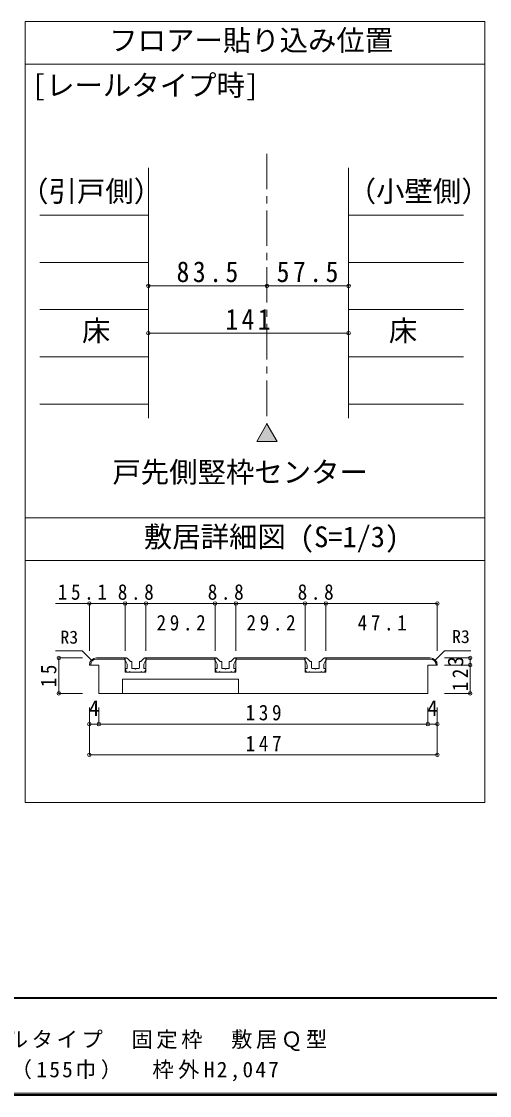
# Model space of a CAD drawing. Units: millimetres at full size, sheet at 1:5, with parts at other scales. Extents: x -957 to 993, y -689 to 708.
# Drawn here: x -486 to -157, y -689 to 68 of the extents above; entities that cross this region are included whole.
import ezdxf
from ezdxf.enums import TextEntityAlignment as Align

# ---------------------------------------------------------------- set-up
doc = ezdxf.new("R2010")
doc.units = ezdxf.units.MM
doc.header["$LTSCALE"] = 5
doc.header["$PDMODE"] = 32
doc.header["$PDSIZE"] = 2.5
doc.linetypes.add('CHAIN1', pattern=[8, 5, -1, 1, -1])
doc.layers.add('0-B_寸法', color=7, linetype='Continuous', lineweight=9)
doc.layers.add('F-1_枠', color=6, linetype='Continuous', lineweight=9)
doc.styles.add('ＭＳ ゴシック', font='')
doc.styles.get('ＭＳ ゴシック').set_extended_font_data('MS Gothic')

msp = doc.modelspace()

# ---------------------------------------------------------------- linework, layer by layer
at = {"layer": '0-B_寸法'}
for p, q in [((-483.508, 68.058), (-483.508, -482.581)), ((-483.508, 68.058), (-159.824, 68.058)), ((-159.824, -482.581), (-159.824, 68.058)), ((-483.508, 38.058), (-159.824, 38.058)), ((-396.877, -35.143), (-396.877, -211.65)), ((-255.877, -35.143), (-255.877, -211.65)), ((-313.377, -118.397), (-396.877, -118.397)), ((-255.877, -118.397), (-313.377, -118.397)), ((-255.877, -151.698), (-396.877, -151.698)), ((-313.377, -215.6), (-320.515, -227.962)), ((-313.377, -215.6), (-306.24, -227.962)), ((-320.515, -227.962), (-306.24, -227.962)), ((-159.824, -281.942), (-483.508, -281.942)), ((-483.508, -311.942), (-159.824, -311.942)), ((-413.22, -342.258), (-462.214, -342.258)), ((-438.387, -342.258), (-438.387, -375.591)), ((-398.554, -342.258), (-413.22, -342.258)), ((-413.22, -342.258), (-413.22, -375.591)), ((-398.554, -342.258), (-349.887, -342.258)), ((-398.554, -342.258), (-398.554, -375.591)), ((-349.887, -342.258), (-349.887, -375.591)), ((-349.887, -342.258), (-335.22, -342.258)), ((-335.22, -342.258), (-335.22, -375.591)), ((-335.22, -342.258), (-286.554, -342.258)), ((-286.554, -342.258), (-286.554, -375.591)), ((-286.554, -342.258), (-271.887, -342.258)), ((-271.887, -342.258), (-271.887, -375.591)), ((-271.887, -342.258), (-193.387, -342.258)), ((-193.387, -342.258), (-193.387, -375.591)), ((-443.387, -375.591), (-462.214, -375.591)), ((-443.387, -375.591), (-462.214, -375.591)), ((-436.923, -382.056), (-443.387, -375.591)), ((-436.923, -382.056), (-443.387, -375.591)), ((-194.852, -382.056), (-188.387, -375.591)), ((-194.852, -382.056), (-188.387, -375.591)), ((-188.387, -375.591), (-169.696, -375.591)), ((-188.387, -375.591), (-169.696, -375.591)), ((-459.912, -405.591), (-459.912, -380.591)), ((-459.912, -380.591), (-443.245, -380.591)), ((-431.72, -385.591), (-438.387, -385.591)), ((-431.72, -385.591), (-438.387, -385.591)), ((-413.22, -380.591), (-433.387, -380.591)), ((-413.22, -380.591), (-433.387, -380.591)), ((-413.22, -381.424), (-433.387, -381.424)), ((-413.22, -381.424), (-433.387, -381.424)), ((-431.72, -405.591), (-431.72, -385.591)), ((-413.387, -380.591), (-412.482, -380.591)), ((-413.22, -380.591), (-413.22, -390.591)), ((-409.783, -382.945), (-411.893, -380.835)), ((-409.783, -382.945), (-411.893, -380.835)), ((-411.72, -388.091), (-411.72, -385.985)), ((-409.43, -383.091), (-408.887, -383.091)), ((-409.43, -383.091), (-408.887, -383.091)), ((-408.554, -387.591), (-408.554, -383.425)), ((-403.22, -387.591), (-403.22, -383.425)), ((-402.344, -383.091), (-402.887, -383.091)), ((-402.344, -383.091), (-402.887, -383.091)), ((-401.991, -382.945), (-399.881, -380.835)), ((-401.991, -382.945), (-399.881, -380.835)), ((-400.054, -388.091), (-400.054, -385.985)), ((-398.387, -380.591), (-399.292, -380.591)), ((-398.387, -380.591), (-399.292, -380.591)), ((-398.554, -380.591), (-398.554, -390.591)), ((-349.887, -380.591), (-398.554, -380.591)), ((-349.887, -380.591), (-398.554, -380.591)), ((-349.887, -381.424), (-398.554, -381.424)), ((-349.887, -381.424), (-398.554, -381.424)), ((-398.387, -382.258), (-398.387, -380.591)), ((-350.054, -380.591), (-349.149, -380.591)), ((-349.887, -380.591), (-349.887, -390.591)), ((-346.45, -382.945), (-348.56, -380.835)), ((-346.45, -382.945), (-348.56, -380.835)), ((-348.387, -388.091), (-348.387, -385.985)), ((-346.097, -383.091), (-345.554, -383.091)), ((-346.097, -383.091), (-345.554, -383.091)), ((-345.22, -387.591), (-345.22, -383.425)), ((-339.887, -387.591), (-339.887, -383.425)), ((-339.011, -383.091), (-339.554, -383.091)), ((-339.011, -383.091), (-339.554, -383.091)), ((-338.657, -382.945), (-336.548, -380.835)), ((-338.657, -382.945), (-336.548, -380.835)), ((-336.72, -388.091), (-336.72, -385.985)), ((-335.054, -380.591), (-335.959, -380.591)), ((-335.054, -380.591), (-335.959, -380.591)), ((-335.22, -380.591), (-335.22, -390.591)), ((-286.554, -380.591), (-335.22, -380.591)), ((-286.554, -380.591), (-335.22, -380.591)), ((-286.554, -381.424), (-335.22, -381.424)), ((-286.554, -381.424), (-335.22, -381.424)), ((-335.054, -382.258), (-335.054, -380.591)), ((-286.72, -380.591), (-285.816, -380.591)), ((-286.554, -380.591), (-286.554, -390.591)), ((-283.117, -382.945), (-285.226, -380.835)), ((-283.117, -382.945), (-285.226, -380.835)), ((-285.054, -388.091), (-285.054, -385.985)), ((-282.763, -383.091), (-282.22, -383.091)), ((-282.763, -383.091), (-282.22, -383.091)), ((-281.887, -387.591), (-281.887, -383.425)), ((-276.554, -387.591), (-276.554, -383.425)), ((-275.678, -383.091), (-276.22, -383.091)), ((-275.678, -383.091), (-276.22, -383.091)), ((-275.324, -382.945), (-273.215, -380.835)), ((-275.324, -382.945), (-273.215, -380.835)), ((-273.387, -388.091), (-273.387, -385.985)), ((-271.72, -380.591), (-272.625, -380.591)), ((-271.72, -380.591), (-272.625, -380.591)), ((-198.387, -380.591), (-271.887, -380.591)), ((-198.387, -381.424), (-271.887, -381.424)), ((-198.387, -381.424), (-271.887, -381.424)), ((-271.72, -382.258), (-271.72, -380.591)), ((-200.054, -385.591), (-193.387, -385.591)), ((-200.054, -405.591), (-200.054, -385.591)), ((-200.054, -385.591), (-193.387, -385.591)), ((-170.253, -380.591), (-188.387, -380.591)), ((-170.253, -385.591), (-188.387, -385.591)), ((-170.253, -385.591), (-170.253, -380.591)), ((-170.253, -405.591), (-170.253, -385.591)), ((-398.554, -390.591), (-413.22, -390.591)), ((-398.554, -390.591), (-413.22, -390.591)), ((-412.22, -390.591), (-413.03, -388.547)), ((-412.22, -390.591), (-413.03, -388.547)), ((-411.72, -388.091), (-412.72, -388.091)), ((-411.72, -388.091), (-412.72, -388.091)), ((-410.387, -390.591), (-412.22, -390.591)), ((-410.387, -390.591), (-412.22, -390.591)), ((-410.387, -390.591), (-410.054, -390.258)), ((-410.387, -390.591), (-410.054, -390.258)), ((-410.054, -390.258), (-409.72, -390.591)), ((-410.054, -390.258), (-409.72, -390.591)), ((-409.72, -390.591), (-402.054, -390.591)), ((-409.72, -390.591), (-402.054, -390.591)), ((-406.387, -388.091), (-408.054, -388.091)), ((-406.387, -388.091), (-408.054, -388.091)), ((-405.887, -388.591), (-406.387, -388.091)), ((-405.887, -388.591), (-406.387, -388.091)), ((-401.72, -390.258), (-402.054, -390.591)), ((-401.72, -390.258), (-402.054, -390.591)), ((-401.387, -390.591), (-401.72, -390.258)), ((-401.387, -390.591), (-401.72, -390.258)), ((-401.387, -390.591), (-399.554, -390.591)), ((-401.387, -390.591), (-399.554, -390.591)), ((-400.054, -388.091), (-399.054, -388.091)), ((-400.054, -388.091), (-399.054, -388.091)), ((-399.554, -390.591), (-398.744, -388.547)), ((-399.554, -390.591), (-398.744, -388.547)), ((-335.22, -390.591), (-349.887, -390.591)), ((-335.22, -390.591), (-349.887, -390.591)), ((-348.887, -390.591), (-349.697, -388.547)), ((-348.887, -390.591), (-349.697, -388.547)), ((-348.387, -388.091), (-349.387, -388.091)), ((-348.387, -388.091), (-349.387, -388.091)), ((-347.054, -390.591), (-348.887, -390.591)), ((-347.054, -390.591), (-348.887, -390.591)), ((-347.054, -390.591), (-346.72, -390.258)), ((-347.054, -390.591), (-346.72, -390.258)), ((-346.72, -390.258), (-346.387, -390.591)), ((-346.72, -390.258), (-346.387, -390.591)), ((-346.387, -390.591), (-338.72, -390.591)), ((-346.387, -390.591), (-338.72, -390.591)), ((-343.054, -388.091), (-344.72, -388.091)), ((-343.054, -388.091), (-344.72, -388.091)), ((-342.554, -388.591), (-343.054, -388.091)), ((-342.554, -388.591), (-343.054, -388.091)), ((-338.387, -390.258), (-338.72, -390.591)), ((-338.387, -390.258), (-338.72, -390.591)), ((-338.054, -390.591), (-338.387, -390.258)), ((-338.054, -390.591), (-338.387, -390.258)), ((-338.054, -390.591), (-336.22, -390.591)), ((-338.054, -390.591), (-336.22, -390.591)), ((-336.72, -388.091), (-335.72, -388.091)), ((-336.72, -388.091), (-335.72, -388.091)), ((-336.22, -390.591), (-335.411, -388.547)), ((-336.22, -390.591), (-335.411, -388.547)), ((-271.887, -390.591), (-286.554, -390.591)), ((-271.887, -390.591), (-286.554, -390.591)), ((-285.554, -390.591), (-286.364, -388.547)), ((-285.554, -390.591), (-286.364, -388.547)), ((-285.054, -388.091), (-286.054, -388.091)), ((-285.054, -388.091), (-286.054, -388.091)), ((-283.72, -390.591), (-285.554, -390.591)), ((-283.72, -390.591), (-285.554, -390.591)), ((-283.72, -390.591), (-283.387, -390.258)), ((-283.72, -390.591), (-283.387, -390.258)), ((-283.387, -390.258), (-283.054, -390.591)), ((-283.387, -390.258), (-283.054, -390.591)), ((-283.054, -390.591), (-275.387, -390.591)), ((-283.054, -390.591), (-275.387, -390.591)), ((-279.72, -388.091), (-281.387, -388.091)), ((-279.72, -388.091), (-281.387, -388.091)), ((-279.22, -388.591), (-279.72, -388.091)), ((-279.22, -388.591), (-279.72, -388.091)), ((-275.054, -390.258), (-275.387, -390.591)), ((-275.054, -390.258), (-275.387, -390.591)), ((-274.72, -390.591), (-275.054, -390.258)), ((-274.72, -390.591), (-275.054, -390.258)), ((-274.72, -390.591), (-272.887, -390.591)), ((-274.72, -390.591), (-272.887, -390.591)), ((-273.387, -388.091), (-272.387, -388.091)), ((-273.387, -388.091), (-272.387, -388.091)), ((-272.887, -390.591), (-272.077, -388.547)), ((-272.887, -390.591), (-272.077, -388.547)), ((-415.054, -405.591), (-415.054, -395.591)), ((-333.387, -395.591), (-415.054, -395.591)), ((-459.912, -405.591), (-443.245, -405.591)), ((-431.72, -405.591), (-200.054, -405.591)), ((-431.72, -405.591), (-200.054, -405.591)), ((-170.253, -405.591), (-188.387, -405.591)), ((-438.387, -427.258), (-438.387, -415.591)), ((-431.72, -427.258), (-431.72, -415.591)), ((-200.054, -427.258), (-200.054, -415.591)), ((-193.387, -427.258), (-193.387, -415.591)), ((-438.387, -448.924), (-438.387, -427.258)), ((-438.387, -427.258), (-431.72, -427.258)), ((-431.72, -427.258), (-200.054, -427.258)), ((-200.054, -427.258), (-193.387, -427.258)), ((-193.387, -448.924), (-193.387, -427.258)), ((-438.387, -448.924), (-193.387, -448.924)), ((-159.824, -482.581), (-483.508, -482.581))]:
    msp.add_line(p, q, dxfattribs=at)
at = {"layer": '0-B_寸法', "linetype": 'CHAIN1'}
msp.add_line((-313.377, -25.143), (-313.377, -215.6), dxfattribs=at)
at = {"layer": '0-B_寸法', "color": 4}
for p, q in [((-396.877, -68.445), (-473.377, -68.445)), ((-174.978, -68.445), (-255.877, -68.445)), ((-396.877, -101.746), (-473.377, -101.746)), ((-255.877, -101.746), (-174.978, -101.746)), ((-396.877, -135.048), (-473.377, -135.048)), ((-255.877, -135.048), (-174.978, -135.048)), ((-396.877, -168.349), (-473.377, -168.349)), ((-255.877, -168.349), (-174.978, -168.349)), ((-396.877, -201.65), (-473.377, -201.65)), ((-255.877, -201.65), (-174.978, -201.65))]:
    msp.add_line(p, q, dxfattribs=at)
at = {"layer": '0-B_寸法'}
for points in [[(-413.387, -382.258), (-413.387, -380.591), (-412.482, -380.591)], [(-350.054, -382.258), (-350.054, -380.591), (-349.149, -380.591)], [(-286.72, -382.258), (-286.72, -380.591), (-285.816, -380.591)], [(-198.387, -380.591), (-271.887, -380.591), (-271.887, -390.591)], [(-403.72, -388.091), (-405.387, -388.091), (-405.887, -388.591)], [(-403.72, -388.091), (-405.387, -388.091), (-405.887, -388.591)], [(-340.387, -388.091), (-342.054, -388.091), (-342.554, -388.591)], [(-340.387, -388.091), (-342.054, -388.091), (-342.554, -388.591)], [(-277.054, -388.091), (-278.72, -388.091), (-279.22, -388.591)], [(-277.054, -388.091), (-278.72, -388.091), (-279.22, -388.591)], [(-333.387, -405.591), (-333.387, -395.591), (-415.054, -395.591)]]:
    msp.add_lwpolyline(points, dxfattribs=at)
for centre, major_axis, start_param, end_param in [((-433.387, -385.591), (-5, 0), 4.712389, 6.2831853), ((-433.387, -385.591), (-5, 0), 4.712389, 6.2831853), ((-433.387, -385.591), (-4.167, 0), 4.712389, 6.2831853), ((-433.387, -385.591), (-4.167, 0), 4.712389, 6.2831853), ((-416.72, -385.985), (5, 0), 6.2831853, 7.1242595), ((-416.72, -385.985), (5, 0), 6.2831853, 7.1242595), ((-412.482, -381.425), (0.833, 0), 0.7853982, 1.5707963), ((-412.482, -381.425), (0.833, 0), 0.7853982, 1.5707963), ((-409.43, -382.591), (0.5, 0), 3.9269908, 4.712389), ((-409.43, -382.591), (0.5, 0), 3.9269908, 4.712389), ((-408.887, -383.425), (0.333, 0), 6.2831853, 7.8539816), ((-408.887, -383.425), (0.333, 0), 6.2831853, 7.8539816), ((-402.887, -383.425), (0.333, 0), 1.5707963, 3.1415927), ((-402.887, -383.425), (0.333, 0), 1.5707963, 3.1415927), ((-402.344, -382.591), (0.5, 0), 4.712389, 5.4977871), ((-402.344, -382.591), (0.5, 0), 4.712389, 5.4977871), ((-395.054, -385.985), (5, 0), 2.3005185, 3.1415927), ((-395.054, -385.985), (5, 0), 2.3005185, 3.1415927), ((-399.292, -381.425), (0.833, 0), 1.5707963, 2.3561945), ((-399.292, -381.425), (0.833, 0), 1.5707963, 2.3561945), ((-353.387, -385.985), (5, 0), 6.2831853, 7.1242595), ((-353.387, -385.985), (5, 0), 6.2831853, 7.1242595), ((-349.149, -381.425), (0.833, 0), 0.7853982, 1.5707963), ((-349.149, -381.425), (0.833, 0), 0.7853982, 1.5707963), ((-346.097, -382.591), (0.5, 0), 3.9269908, 4.712389), ((-346.097, -382.591), (0.5, 0), 3.9269908, 4.712389), ((-345.554, -383.425), (0.333, 0), 6.2831853, 7.8539816), ((-345.554, -383.425), (0.333, 0), 6.2831853, 7.8539816), ((-339.554, -383.425), (0.333, 0), 1.5707963, 3.1415927), ((-339.554, -383.425), (0.333, 0), 1.5707963, 3.1415927), ((-339.011, -382.591), (0.5, 0), 4.712389, 5.4977871), ((-339.011, -382.591), (0.5, 0), 4.712389, 5.4977871), ((-331.72, -385.985), (5, 0), 2.3005185, 3.1415927), ((-331.72, -385.985), (5, 0), 2.3005185, 3.1415927), ((-335.959, -381.425), (0.833, 0), 1.5707963, 2.3561945), ((-335.959, -381.425), (0.833, 0), 1.5707963, 2.3561945), ((-290.054, -385.985), (5, 0), 6.2831853, 7.1242595), ((-290.054, -385.985), (5, 0), 6.2831853, 7.1242595), ((-285.816, -381.425), (0.833, 0), 0.7853982, 1.5707963), ((-285.816, -381.425), (0.833, 0), 0.7853982, 1.5707963), ((-282.763, -382.591), (0.5, 0), 3.9269908, 4.712389), ((-282.763, -382.591), (0.5, 0), 3.9269908, 4.712389), ((-282.22, -383.425), (0.333, 0), 6.2831853, 7.8539816), ((-282.22, -383.425), (0.333, 0), 6.2831853, 7.8539816), ((-276.22, -383.425), (0.333, 0), 1.5707963, 3.1415927), ((-276.22, -383.425), (0.333, 0), 1.5707963, 3.1415927), ((-275.678, -382.591), (0.5, 0), 4.712389, 5.4977871), ((-275.678, -382.591), (0.5, 0), 4.712389, 5.4977871), ((-268.387, -385.985), (5, 0), 2.3005185, 3.1415927), ((-268.387, -385.985), (5, 0), 2.3005185, 3.1415927), ((-272.625, -381.425), (0.833, 0), 1.5707963, 2.3561945), ((-272.625, -381.425), (0.833, 0), 1.5707963, 2.3561945), ((-198.387, -385.591), (-5, 0), 3.1415927, 4.712389), ((-198.387, -385.591), (-5, 0), 3.1415927, 4.712389), ((-198.387, -385.591), (-4.167, 0), 3.1415927, 4.712389), ((-198.387, -385.591), (-4.167, 0), 3.1415927, 4.712389), ((-412.72, -388.425), (0.333, 0), 1.5707963, 3.518863), ((-412.72, -388.425), (0.333, 0), 1.5707963, 3.518863), ((-408.054, -387.591), (0.5, 0), 3.1415927, 4.712389), ((-408.054, -387.591), (0.5, 0), 3.1415927, 4.712389), ((-403.72, -387.591), (0.5, 0), 4.712389, 6.2831853), ((-403.72, -387.591), (0.5, 0), 4.712389, 6.2831853), ((-399.054, -388.425), (0.333, 0), 5.9059149, 7.8539816), ((-399.054, -388.425), (0.333, 0), 5.9059149, 7.8539816), ((-349.387, -388.425), (0.333, 0), 1.5707963, 3.518863), ((-349.387, -388.425), (0.333, 0), 1.5707963, 3.518863), ((-344.72, -387.591), (0.5, 0), 3.1415927, 4.712389), ((-344.72, -387.591), (0.5, 0), 3.1415927, 4.712389), ((-340.387, -387.591), (0.5, 0), 4.712389, 6.2831853), ((-340.387, -387.591), (0.5, 0), 4.712389, 6.2831853), ((-335.72, -388.425), (0.333, 0), 5.9059149, 7.8539816), ((-335.72, -388.425), (0.333, 0), 5.9059149, 7.8539816), ((-286.054, -388.425), (0.333, 0), 1.5707963, 3.518863), ((-286.054, -388.425), (0.333, 0), 1.5707963, 3.518863), ((-281.387, -387.591), (0.5, 0), 3.1415927, 4.712389), ((-281.387, -387.591), (0.5, 0), 3.1415927, 4.712389), ((-277.054, -387.591), (0.5, 0), 4.712389, 6.2831853), ((-277.054, -387.591), (0.5, 0), 4.712389, 6.2831853), ((-272.387, -388.425), (0.333, 0), 5.9059149, 7.8539816), ((-272.387, -388.425), (0.333, 0), 5.9059149, 7.8539816)]:
    msp.add_ellipse(centre, major_axis=major_axis, ratio=0.999999, start_param=start_param, end_param=end_param, dxfattribs=at)
for p in [(-396.877, -118.397), (-313.377, -118.397), (-255.877, -118.397), (-396.877, -151.698), (-255.877, -151.698), (-438.387, -342.258), (-413.22, -342.258), (-398.554, -342.258), (-349.887, -342.258), (-335.22, -342.258), (-286.554, -342.258), (-271.887, -342.258), (-193.387, -342.258), (-459.912, -380.591), (-170.253, -380.591), (-170.253, -385.591), (-459.912, -405.591), (-170.253, -405.591), (-438.387, -427.258), (-431.72, -427.258), (-200.054, -427.258), (-193.387, -427.258), (-438.387, -448.924), (-193.387, -448.924)]:
    msp.add_point(p, dxfattribs=at)
at = {"layer": '0-B_寸法', "color": 16}
msp.add_solid([(-320.515, -227.962), (-313.377, -215.6), (-306.24, -227.962)], dxfattribs=at)
at = {"layer": 'F-1_枠'}
for p, q in [((992.782, -619.898), (-957.218, -619.898)), ((992.782, -620.731), (-957.218, -620.731)), ((992.782, -687.398), (-957.218, -687.398)), ((992.782, -688.231), (-957.218, -688.231)), ((992.782, -689.065), (-957.218, -689.065))]:
    msp.add_line(p, q, dxfattribs=at)

# ---------------------------------------------------------------- texts
at = {"layer": '0-B_寸法', "style": 'ＭＳ ゴシック'}
for s, height, p in [('フロアー貼り込み位置', 14.66, (-424.429, 43.058)), ('[レールタイプ時]', 14.66, (-478.837, 11.368)), ('（引戸側）', 14.66, (-487.162, -63.341)), ('（小壁側）', 14.66, (-256.467, -63.341)), ('床', 14.66, (-443.627, -161.698)), ('床', 14.66, (-227.53, -161.698)), ('戸先側竪枠センター', 14.66, (-422.219, -261.341)), ('敷居詳細図 (S=1/3)', 14.66, (-400.036, -306.933)), ('R3', 9.164, (-458.792, -373.267)), ('R3', 9.164, (-183.013, -372.863)), ('4', 11, (-438.804, -424.758)), ('4', 11, (-200.47, -424.758))]:
    msp.add_text(s, height=height, dxfattribs=at).set_placement(p, align=Align.BOTTOM_LEFT)
msp.add_text('3', height=11, rotation=90, dxfattribs=at).set_placement((-171.83, -386.841), align=Align.BOTTOM_LEFT)
at = {"layer": '0-B_寸法', "attachment_point": 7, "style": 'ＭＳ ゴシック'}
for s, insert, char_height in [('\\T1.28;\\W0.9;83.5', (-377.002, -115.897), 14.66), ('\\T1.28;\\W0.9;57.5', (-306.502, -115.897), 14.66), ('\\T1.27;\\W0.9;141', (-342.627, -149.198), 14.66), ('\\T1.38;\\W0.9;15.1', (-460.648, -339.758), 11), ('\\T1.38;\\W0.9;8.8', (-418.387, -339.758), 11), ('\\T1.38;\\W0.9;8.8', (-355.054, -339.758), 11), ('\\T1.38;\\W0.9;8.8', (-291.72, -339.758), 11), ('\\T1.38;\\W0.9;29.2', (-391.095, -361.424), 11), ('\\T1.38;\\W0.9;29.2', (-327.762, -361.424), 11), ('\\T1.38;\\W0.9;47.1', (-249.512, -361.424), 11), ('\\T1.38;\\W0.9;139', (-328.387, -424.758), 11), ('\\T1.38;\\W0.9;147', (-328.387, -446.424), 11), ('\\T1.17;ドレタス\u3000Ｌ字開口納まり枠セット\u3000レールタイプ\u3000固定枠\u3000敷居Ｑ型', (-830.143, -657.733), 11), ('\\T1.21;【L】３枚引込戸＋【R】片引戸（155巾）\u3000枠外H2,047', (-747.964, -679.065), 11)]:
    msp.add_mtext(s, dxfattribs=dict(at, insert=insert, char_height=char_height))
at = {"layer": '0-B_寸法', "char_height": 11, "attachment_point": 7, "rotation": 90, "style": 'ＭＳ ゴシック'}
for s, insert in [('\\T1.36;\\W0.9;15', (-461.488, -401.216)), ('\\T1.36;\\W0.9;12', (-171.83, -404.099))]:
    msp.add_mtext(s, dxfattribs=dict(at, insert=insert))

doc.saveas('drawing.dxf')
